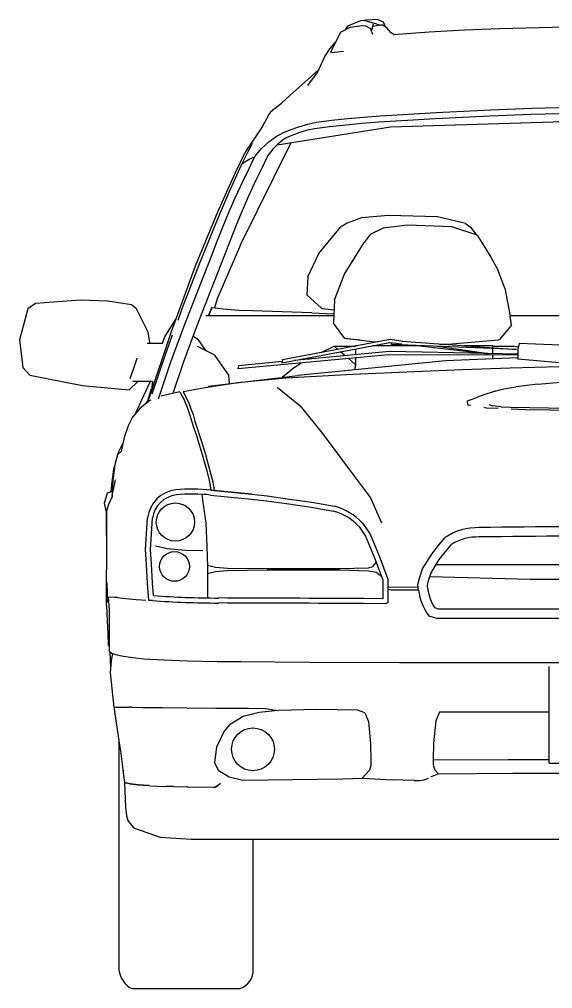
# Model space of a CAD drawing. Header units: millimetres. Extents: x 1343 to 64046, y 44602 to 77982.
# Drawn here: x 52673 to 53527, y 61506 to 63060 of the extents above; entities that cross this region are included whole.
import ezdxf

# ---------------------------------------------------------------- set-up
doc = ezdxf.new("R2010")
doc.units = ezdxf.units.MM

# ---------------------------------------------------------------- blocks, each defined once
blk = doc.blocks.new('A$C198F42C1')
at = {"linetype": 'Continuous'}
for p, q in [((514.5, 1533.2), (530.1, 1541)), ((526, 1542.8), (522.4, 1537.2)), ((546.5, 1551.4), (526, 1542.8)), ((530.1, 1541), (549.3, 1543.9)), ((552.5, 1552), (546.5, 1551.4)), ((549.3, 1543.9), (555, 1543.3)), ((572.9, 1546.2), (552.5, 1552)), ((556.1, 1552.6), (553.3, 1551.8)), ((555, 1543.3), (563, 1538.9)), ((574.6, 1553.7), (556.1, 1552.6)), ((566.5, 1529.3), (563, 1538.9)), ((564.5, 1534.8), (565.5, 1538.7)), ((565.5, 1538.7), (567.8, 1546.5)), ((578.8, 1544.2), (566.5, 1542.1)), ((572.9, 1546.2), (578.6, 1544.5)), ((574.6, 1553.7), (583, 1549.7)), ((578.6, 1544.5), (579.2, 1544.3)), ((582.1, 1544.6), (578.8, 1544.2)), ((589.1, 1540.4), (582.1, 1544.6)), ((583, 1549.7), (583.4, 1549.3)), ((586.7, 1541.9), (583.4, 1549.3)), ((596, 1532), (589.1, 1540.4)), ((769.6, 1538.4), (713.5, 1536.3)), ((853.8, 1540.9), (769.6, 1538.4)), ((938.1, 1543.2), (853.8, 1540.9)), ((514.5, 1533.2), (498.5, 1500.8)), ((600.6, 1529.1), (596, 1532)), ((657, 1533), (599.7, 1529)), ((713.5, 1536.3), (657, 1533)), ((495.2, 1503.9), (506.5, 1517.1)), ((490.2, 1496), (476.1, 1466)), ((495.2, 1503.9), (490.2, 1496)), ((498.5, 1500.8), (510.4, 1501.9)), ((510.4, 1501.9), (519.7, 1502.7)), ((479, 1472.2), (457.3, 1453.3)), ((462.5, 1447.8), (476.4, 1466.6)), ((457.3, 1453.3), (433.3, 1431.6)), ((420.7, 1419.9), (433.3, 1431.6)), ((409.2, 1410.9), (420.7, 1419.9)), ((399.7, 1401.4), (389.2, 1381.5)), ((401.9, 1404.4), (399.7, 1401.4)), ((409.2, 1410.9), (401.9, 1404.4)), ((552, 1397), (578.2, 1398.9)), ((578.2, 1398.9), (623.6, 1401.8)), ((623.6, 1401.8), (668.1, 1404.5)), ((668.1, 1404.5), (712, 1406.8)), ((754.2, 1398.7), (710.5, 1396.6)), ((712, 1406.8), (755.4, 1408.8)), ((820.5, 1401.2), (754.2, 1398.7)), ((755.4, 1408.8), (821.3, 1411.3)), ((887, 1402.9), (820.5, 1401.2)), ((821.3, 1411.3), (887.6, 1413)), ((447.7, 1381.5), (462.1, 1385.7)), ((462.1, 1385.7), (476.4, 1388.7)), ((476.4, 1388.7), (500.8, 1391.9)), ((523.3, 1384.4), (497.8, 1381.7)), ((500.8, 1391.9), (526.1, 1394.7)), ((549.6, 1386.8), (523.3, 1384.4)), ((526.1, 1394.7), (552, 1397)), ((576.3, 1388.7), (549.6, 1386.8)), ((622, 1391.7), (576.3, 1388.7)), ((594.8, 1381.3), (1025.1, 1394.9)), ((666.6, 1394.3), (622, 1391.7)), ((710.5, 1396.6), (666.6, 1394.3)), ((389.2, 1381.5), (361.9, 1340.9)), ((411.7, 1366.1), (422.3, 1371.8)), ((413, 1352.6), (594.8, 1381.3)), ((422.3, 1371.8), (434.2, 1376.7)), ((438.3, 1368.1), (428.7, 1364.2)), ((434.2, 1376.7), (447.7, 1381.5)), ((449.7, 1372.3), (438.3, 1368.1)), ((461.6, 1375.9), (449.7, 1372.3)), ((472.9, 1378.3), (461.6, 1375.9)), ((497.8, 1381.7), (472.9, 1378.3)), ((354.4, 1192.2), (435.5, 1356.1)), ((373.3, 1354.7), (365.4, 1340.1)), ((388.3, 1346.8), (400, 1357.5)), ((400, 1357.5), (411.7, 1366.1)), ((414.2, 1353.8), (406.3, 1345.6)), ((421.9, 1360.2), (414.2, 1353.8)), ((428.7, 1364.2), (421.9, 1360.2)), ((361.9, 1340.9), (345.9, 1307.6)), ((365.4, 1340.1), (355.6, 1320)), ((377.9, 1334.4), (388.3, 1346.8)), ((398.8, 1336.3), (396.3, 1331.4)), ((406.3, 1345.6), (398.8, 1336.3)), ((355.6, 1320), (361.6, 1325.4)), ((361.6, 1325.4), (369.3, 1330.1)), ((368.6, 1315.8), (375.4, 1329.5)), ((369.3, 1330.1), (377.5, 1333.6)), ((375.4, 1329.5), (377.9, 1334.4)), ((377.5, 1333.6), (377.3, 1333.2)), ((396.3, 1331.4), (389.4, 1317.5)), ((345.9, 1307.6), (317.3, 1244.8)), ((355.6, 1320), (335.8, 1276.2)), ((358.5, 1294.7), (368.6, 1315.8)), ((389.4, 1317.5), (379.2, 1296.2)), ((346.1, 1267.8), (358.5, 1294.7)), ((379.2, 1296.2), (366.7, 1269)), ((335.8, 1276.2), (322.9, 1246.1)), ((336.5, 1245.9), (346.1, 1267.8)), ((366.7, 1269), (357.1, 1247)), ((317.3, 1244.8), (281.8, 1158)), ((322.9, 1246.1), (315.8, 1229.5)), ((326.7, 1222.4), (336.5, 1245.9)), ((357.1, 1247), (347.3, 1223.6)), ((315.8, 1229.5), (289.4, 1164.2)), ((548.1, 1235.4), (525.4, 1227.2)), ((591.8, 1239.3), (548.1, 1235.4)), ((670, 1237.2), (591.8, 1239.3)), ((714.9, 1226.6), (670, 1237.2)), ((317, 1198.2), (326.7, 1222.4)), ((347.3, 1223.6), (337.7, 1199.5)), ((479.8, 1178.6), (514.7, 1220.8)), ((525.4, 1227.2), (514.7, 1220.8)), ((582.8, 1218.8), (562.2, 1208.7)), ((622.3, 1223.6), (582.8, 1218.8)), ((693.1, 1221.1), (622.3, 1223.6)), ((733.6, 1207.9), (693.1, 1221.1)), ((714.9, 1226.6), (724.1, 1220)), ((733.3, 1208), (724.1, 1220)), ((307.8, 1174.2), (317, 1198.2)), ((337.7, 1199.5), (328.5, 1175.7)), ((562.2, 1208.7), (552.6, 1196)), ((733.6, 1207.9), (742, 1195.1)), ((354.4, 1192.2), (317.1, 1105.6)), ((521, 1145.3), (552.6, 1196)), ((742, 1195.1), (755.7, 1172.5)), ((285.7, 1117.2), (307.8, 1174.2)), ((328.5, 1175.7), (306.4, 1118.7)), ((462.5, 1141), (479.8, 1178.6)), ((755.7, 1172.5), (767.1, 1152.1)), ((281.8, 1158), (243.2, 1053.1)), ((289.4, 1164.2), (260.5, 1089.8)), ((778.3, 1122.9), (767.1, 1152.1)), ((462.5, 1141), (460.6, 1112)), ((505.3, 1104.2), (521, 1145.3)), ((778.3, 1122.9), (786.4, 1078)), ((97.7, 1103.5), (25.6, 1098.3)), ((141.4, 1101.9), (97.7, 1103.5)), ((263.6, 1060.9), (285.7, 1117.2)), ((306.4, 1118.7), (284.3, 1062.4)), ((317.1, 1105.6), (312.7, 1091.4)), ((460.6, 1112), (484.6, 1090.1)), ((505.3, 1104.2), (503.6, 1066.7)), ((13.8, 1089.8), (0, 1040.2)), ((25.6, 1098.3), (13.8, 1089.8)), ((179.8, 1095.9), (141.4, 1101.9)), ((187.7, 1089.5), (179.8, 1095.9)), ((206.5, 1052.4), (187.7, 1089.5)), ((260.5, 1089.8), (253.7, 1071.2)), ((302.9, 1078.6), (308.2, 1091.9)), ((308.2, 1091.9), (302.9, 1078.6)), ((308.2, 1091.9), (326.8, 1089.8)), ((326.8, 1089.8), (358.4, 1087.2)), ((484.6, 1090.1), (504.6, 1088.2)), ((250.7, 1073.7), (233.1, 1046)), ((361.2, 1078.6), (299.1, 1078.6)), ((468.8, 1083.2), (358.4, 1087.2)), ((450.1, 1078.6), (361.2, 1078.6)), ((504.1, 1078.6), (450.1, 1078.6)), ((468.8, 1083.2), (504.3, 1081.8)), ((810.2, 1078.6), (786.2, 1078.6)), ((788.6, 1063.7), (786.4, 1078)), ((916.5, 1078.6), (810.2, 1078.6)), ((242, 1003), (263.6, 1060.9)), ((284.3, 1062.4), (262.8, 1004.6)), ((521.6, 1042.4), (503.6, 1066.7)), ((788.6, 1063.7), (769.7, 1040.3)), ((209.2, 1035.7), (206.5, 1052.4)), ((243.2, 1053.1), (206.8, 944.2)), ((233.1, 1046), (228.7, 1034)), ((245.1, 1047.5), (233.5, 1015.8)), ((287.3, 1039.9), (278.2, 1046.1)), ((545.8, 1039.7), (521.6, 1042.4)), ((525.3, 1042.4), (565.3, 1037.1)), ((0, 1040.2), (5.7, 995.7)), ((227.7, 1034), (204.8, 1034)), ((208.6, 1034), (209.2, 1035.7)), ((229.6, 1034), (227.7, 1034)), ((313, 1015.6), (285.6, 1029.1)), ((299.1, 1023), (287.3, 1039.9)), ((420.8, 1003.2), (593.5, 1035.8)), ((594.5, 1040.4), (421.8, 1007.8)), ((483.9, 1019.5), (504.4, 1030)), ((510.5, 1024.6), (504.4, 1030)), ((504.4, 1030), (538.9, 1030)), ((542, 1030.5), (538.9, 1030.5)), ((538.9, 1030.5), (538.9, 1029.9)), ((538.9, 1025.5), (538.9, 1016.1)), ((565.3, 1037.1), (574, 1036.6)), ((639.7, 1030.5), (565.4, 1030.5)), ((593.5, 1035.8), (613.2, 1033.6)), ((614.5, 1037.5), (594.5, 1040.4)), ((596.3, 1032.4), (597.2, 1035.4)), ((796.9, 1024.4), (596.3, 1032.4)), ((613.7, 1037.7), (796.9, 1024.4)), ((637.5, 1030.8), (751.7, 1017.7)), ((751.7, 1017.7), (670.3, 1029.5)), ((674.1, 1033.3), (693.1, 1033.3)), ((693.1, 1033.4), (767.7, 1039.9)), ((693.1, 1033.3), (693.1, 1033.4)), ((758.7, 1030.5), (712.3, 1030.5)), ((758.7, 1027.2), (758.7, 1030.5)), ((758.7, 1029.9), (791.9, 1029.9)), ((758.7, 1017.7), (758.7, 1025.9)), ((769.7, 1040.3), (767.7, 1039.9)), ((799.6, 1028), (791.9, 1029.9)), ((801.3, 1034), (798.7, 1024.9)), ((879.8, 1031), (801.3, 1034)), ((188.1, 1009.9), (182.3, 992.5)), ((188.4, 1010.8), (188.1, 1009.9)), ((233.5, 1015.8), (212.3, 953)), ((335.5, 983.5), (313, 1015.6)), ((350.3, 994), (592.3, 1016.6)), ((593.3, 1021.2), (440.2, 1006.9)), ((463.2, 1009), (470.1, 1012.5)), ((522.1, 1014.5), (514.7, 1020.9)), ((538.9, 999.8), (526.7, 1010.5)), ((538.9, 1011.6), (538.9, 999.8)), ((592.3, 1016.6), (798.9, 1016.2)), ((749.9, 1017.9), (593.3, 1021.2)), ((799, 1010.9), (683, 1006.6)), ((798.8, 1016.9), (750.3, 1017.9)), ((758.7, 1009.4), (758.7, 1016.3)), ((798.7, 1024.9), (799, 1009.5)), ((5.7, 995.7), (16.5, 983.4)), ((222.9, 945.3), (242, 1003)), ((262.8, 1004.6), (246.1, 954.2)), ((351.3, 998.6), (350.3, 994)), ((421.2, 1005.1), (351.3, 998.6)), ((421.8, 1007.8), (420.8, 1003.2)), ((441.3, 996.2), (421.4, 979.9)), ((441.3, 996.2), (450.9, 1002.8)), ((683, 1006.6), (446.3, 982.9)), ((450.9, 1002.8), (452.4, 1003.5)), ((538.1, 992.6), (538.9, 999.8)), ((538.9, 999.8), (538.3, 994.6)), ((864.5, 996.5), (786.4, 994.4)), ((799, 1009.5), (877.8, 1002.8)), ((16.5, 983.4), (101.4, 966.8)), ((178.2, 980.5), (177.3, 977.7)), ((182.3, 992.5), (178.2, 980.5)), ((303.1, 965.7), (446.3, 982.9)), ((337, 969.8), (335.5, 983.5)), ((534.4, 984.6), (427, 978.4)), ((633.1, 988.7), (534.4, 984.6)), ((709.9, 991.7), (633.1, 988.7)), ((786.4, 994.4), (709.9, 991.7)), ((101.4, 966.8), (176, 959.7)), ((176, 959.7), (189.8, 973.4)), ((181.8, 973.8), (213.1, 973.8)), ((189.8, 973.4), (190, 973.8)), ((192.5, 935.7), (210.2, 973.8)), ((213.1, 973.8), (211.8, 959.2)), ((349.9, 970.9), (297.6, 963.1)), ((303.1, 965.7), (303.6, 964)), ((427, 978.4), (349.9, 970.9)), ((413, 964.2), (450, 934.3)), ((776.6, 961.6), (795.6, 964.9)), ((830.8, 968.9), (795.6, 964.9)), ((830.8, 968.9), (867.1, 971.9)), ((205.8, 941.9), (207.3, 947.8)), ((207.3, 947.8), (211.9, 961.9)), ((233.4, 951.5), (227.5, 949.6)), ((257.1, 956.5), (233.4, 951.5)), ((257.1, 956.5), (260.3, 950.2)), ((260.3, 950.2), (263.9, 943.7)), ((297.6, 963.1), (262.3, 956.4)), ((262.3, 956.4), (270.8, 940)), ((742.9, 951.3), (731.5, 947.2)), ((742.3, 951.1), (743, 951.3)), ((762.6, 957.5), (742.9, 951.3)), ((762.6, 957.5), (769.5, 960)), ((769.5, 960), (776.6, 961.6)), ((192.5, 935.7), (188.9, 928.3)), ((206.8, 941.4), (193, 930.2)), ((202.9, 938.2), (205.8, 941.9)), ((206.8, 944.2), (208, 942)), ((210.9, 943.4), (206.8, 941.4)), ((263.9, 943.7), (267, 937.1)), ((267, 937.1), (268.9, 931.9)), ((270.8, 940), (276, 926.9)), ((450, 934.3), (485.9, 890.1)), ((718.4, 942.2), (731.5, 947.2)), ((718.7, 935.3), (718.4, 942.2)), ((723.8, 934.5), (718.7, 935.3)), ((752.6, 936.5), (758.4, 934.1)), ((772.3, 932.6), (758.4, 934.1)), ((772.3, 932.6), (787.2, 932.2)), ((193, 930.2), (181.4, 916)), ((187.9, 926.2), (185.6, 921.1)), ((188.9, 928.3), (187.9, 926.2)), ((268.9, 931.9), (273.9, 917.8)), ((273.9, 917.8), (276, 910.2)), ((276, 926.9), (278.3, 920.1)), ((278.3, 920.1), (281.3, 909.8)), ((748.5, 930.7), (744.5, 931.3)), ((767.3, 929.8), (748.5, 930.7)), ((787.2, 932.2), (848.1, 930.8)), ((810.8, 927.9), (788.2, 928.9)), ((897.3, 926.5), (810.8, 927.9)), ((848.1, 930.8), (918.5, 929.9)), ((174.5, 902.4), (168, 883.2)), ((181.4, 916), (174.5, 902.4)), ((276, 910.2), (280.4, 896.9)), ((281.3, 909.8), (285.6, 896.9)), ((280.4, 896.9), (283.7, 886.7)), ((283.7, 886.7), (287.8, 873.6)), ((285.6, 896.9), (288.9, 886.7)), ((288.9, 886.7), (293, 873.6)), ((485.9, 890.1), (527.7, 833.9)), ((164.3, 871), (159.1, 860.4)), ((168, 883.2), (163, 860.8)), ((166, 874.2), (164.3, 871)), ((287.8, 873.6), (293, 856.2)), ((293, 873.6), (298.2, 856.2)), ((157.1, 855.9), (153.2, 840.1)), ((159.1, 860.4), (157, 855.8)), ((163, 860.8), (157.1, 855.9)), ((293, 856.2), (300.4, 830.1)), ((298.2, 856.2), (305.5, 830)), ((153.2, 840.1), (150, 814.2)), ((151.6, 832.8), (153.1, 839.2)), ((148.1, 808.1), (151.6, 832.8)), ((300.4, 830.1), (304.6, 812.2)), ((305.5, 830), (309.8, 812.2)), ((527.7, 833.9), (562.8, 786.9)), ((147.3, 796.6), (148.1, 808.1)), ((150, 814.2), (148.8, 797.1)), ((153.6, 815.8), (149.9, 797.2)), ((304.6, 812.2), (307.1, 799.1)), ((309.8, 812.2), (312.3, 799.1)), ((136.3, 778.3), (141.3, 794.5)), ((141.3, 794.5), (149.1, 797.2)), ((149.1, 797), (148, 786.6)), ((148.5, 790.5), (149.9, 797.2)), ((372.7, 792.7), (307.1, 799.1)), ((307.1, 799.1), (372.7, 792.7)), ((372.7, 792.7), (397, 789.7)), ((139.9, 764), (136.3, 778.3)), ((149.4, 789.7), (143, 775.8)), ((292.2, 792.3), (294.7, 776.3)), ((306.3, 791.2), (371.8, 784.7)), ((371.8, 784.7), (395.9, 781.7)), ((395.9, 781.7), (431.7, 776.9)), ((397, 789.7), (432.8, 784.8)), ((432.8, 784.8), (468.7, 779.9)), ((468.7, 779.9), (505, 773.2)), ((562.8, 786.9), (580.4, 746.6)), ((143, 775.8), (139.9, 765.4)), ((139.9, 765.4), (139.9, 759.4)), ((139.9, 736.7), (139.9, 765.4)), ((294.7, 776.3), (298.6, 745.9)), ((431.7, 776.9), (467.4, 772)), ((467.4, 772), (503.2, 765.4)), ((139.8, 726.5), (139.9, 758.4)), ((139.9, 759.4), (139.9, 742.2)), ((202.4, 704.1), (205.3, 754.8)), ((210.4, 704.1), (213.3, 754)), ((298.6, 745.9), (300.5, 708.5)), ((550, 746.2), (561.7, 729.3)), ((139.9, 745.3), (139.9, 739.1)), ((139.9, 742.2), (139.9, 737.1)), ((139.9, 737.1), (139.9, 720.5)), ((543.8, 741.1), (554.7, 725.5)), ((139.9, 720.5), (139.9, 692)), ((554.7, 725.5), (569.3, 690.6)), ((561.7, 729.3), (576.8, 693.6)), ((673.4, 712.3), (682.4, 723.4)), ((203.6, 680), (202.4, 704.1)), ((211.6, 680.5), (210.4, 704.1)), ((218.4, 709.6), (236.9, 705.4)), ((236.9, 705.4), (266.2, 702.7)), ((266.2, 702.7), (294.3, 702.3)), ((300.5, 708.5), (301.7, 676.5)), ((660.8, 696.6), (673.4, 712.3)), ((673, 688), (685.1, 702.8)), ((685.1, 702.8), (692.6, 712.1)), ((139.9, 692), (139.9, 671.1)), ((569.3, 690.6), (582.5, 655.1)), ((576.8, 693.6), (590.5, 656.5)), ((646.2, 672.9), (660.8, 696.6)), ((659.9, 666.6), (673, 688)), ((139.9, 613.9), (139.9, 671.1)), ((205.2, 650), (203.6, 680)), ((213.2, 650.6), (211.6, 680.5)), ((301.7, 678.8), (314.4, 675.7)), ((301.7, 676.5), (301.7, 647.2)), ((301.7, 665.7), (314.4, 668.8)), ((314.4, 675.7), (333.7, 674.2)), ((314.4, 668.8), (333.7, 670.3)), ((333.7, 674.2), (397.3, 673.4)), ((333.7, 670.3), (397.3, 671.1)), ((397.3, 673.4), (513.8, 673.4)), ((397.3, 671.1), (513.8, 671.1)), ((513.8, 673.4), (559.7, 674.5)), ((513.8, 671.1), (559.7, 669.9)), ((559.7, 674.5), (566.6, 676.9)), ((559.7, 669.9), (571.6, 667.6)), ((566.6, 676.9), (571.6, 683.1)), ((641.4, 658.1), (646.2, 672.9)), ((966, 679.3), (667.7, 679.3)), ((571.6, 667.6), (580.2, 661.3)), ((582.5, 655.1), (582.5, 624.9)), ((590.5, 656.5), (590.5, 619)), ((638.8, 647.8), (641.4, 658.1)), ((654, 646.7), (655.8, 654)), ((655.8, 654), (659.9, 666.6)), ((818.9, 656), (657.9, 660.3)), ((965.4, 656), (818.9, 656)), ((141.8, 618.8), (140.9, 650.9)), ((207.6, 622.3), (205.2, 650)), ((215, 630), (213.2, 650.6)), ((301.7, 647.2), (301.7, 626.3)), ((590.5, 644.5), (595.4, 643.6)), ((595.7, 638.8), (590.5, 639.9)), ((595.4, 643.6), (639.2, 644)), ((621.1, 638.9), (595.7, 638.8)), ((639.8, 638.7), (621.1, 638.9)), ((639.8, 638.8), (638.8, 647.8)), ((654.7, 640.5), (654, 646.7)), ((142.4, 627.6), (142.5, 627.7)), ((152.4, 627.2), (142.4, 627.6)), ((142.4, 627.6), (143.8, 607.4)), ((143.2, 627.6), (143.2, 627.6)), ((157.2, 627), (152.4, 627.2)), ((157.2, 627), (166, 626)), ((164.3, 626.2), (164.3, 626.1)), ((166, 626), (175.8, 625)), ((169.2, 625.4), (169.2, 625.7)), ((175.8, 625), (187, 623.9)), ((187, 623.9), (195.7, 623.1)), ((195.7, 623.1), (202.7, 622.6)), ((213.1, 622.1), (207.6, 622.3)), ((582.5, 624.9), (552.1, 625.1)), ((139.9, 613.9), (140.6, 589.8)), ((141.8, 618.8), (141.8, 618.9)), ((143.8, 608), (143.8, 588)), ((588, 616.9), (552, 617.1)), ((590.5, 619), (588, 616.9)), ((671.8, 608.5), (665.7, 610.2)), ((681.7, 608.1), (671.8, 608.5)), ((1025.1, 608.1), (681.7, 608.1)), ((669.4, 593.5), (656.5, 597.2)), ((681.4, 593.1), (669.4, 593.5)), ((1025.1, 593.1), (681.4, 593.1)), ((140.6, 589.8), (141.7, 569.4)), ((143.8, 588), (143.7, 568.6)), ((141.7, 569.4), (142.5, 550.2)), ((143.7, 568.6), (143.8, 540.9)), ((142.5, 550.2), (143.7, 550.1)), ((143.7, 550.1), (143.5, 550.1)), ((143.5, 550.1), (143.7, 550.1)), ((143.8, 540.9), (146.4, 539)), ((145.1, 540), (146.2, 513.4)), ((146.4, 539), (149.1, 537.1)), ((149.1, 537.1), (147, 526)), ((149.1, 537.1), (154.3, 535.6)), ((154.3, 535.6), (167, 532.9)), ((167, 532.9), (182, 530.7)), ((182, 530.7), (199.4, 528.9)), ((199.4, 528.9), (231.6, 526.8)), ((147, 526), (145.7, 506.1)), ((231.6, 526.8), (269.2, 525.5)), ((269.2, 525.5), (316.8, 524.6)), ((316.8, 524.6), (355.2, 524.2)), ((355.2, 524.2), (465.6, 523.1)), ((465.6, 523.1), (609.4, 522.6)), ((609.4, 522.6), (782.3, 522.6)), ((782.3, 522.6), (1025.1, 522.6)), ((849.3, 361.6), (849.3, 516.2)), ((145.7, 506.1), (148.1, 481)), ((148.1, 481), (151.3, 451.3)), ((151.3, 451.3), (151.8, 447.9)), ((151.3, 451.3), (153.7, 451.2)), ((153.7, 451.2), (155.8, 451.2)), ((155.8, 451.2), (167.2, 451.1)), ((167.2, 451.1), (175.6, 451)), ((178.6, 451), (175.6, 451)), ((179.7, 451), (178.6, 451)), ((179.7, 451), (180.9, 451)), ((180.9, 451), (197.1, 450.8)), ((197.1, 450.8), (229.1, 450.4)), ((151.8, 447.9), (155.3, 426.2)), ((229.1, 450.4), (228.9, 450.4)), ((229.1, 450.4), (268.3, 450)), ((268.3, 450), (268.2, 450)), ((268.3, 450), (315, 449.5)), ((315, 449.5), (340.7, 449.6)), ((358.7, 436), (336.6, 422.6)), ((340.7, 449.6), (367.2, 449.7)), ((384.2, 442.5), (358.7, 436)), ((367.2, 449.7), (394.5, 448.9)), ((414.7, 445.7), (384.2, 442.5)), ((394.5, 448.9), (407.1, 447.1)), ((407.1, 447.1), (414.7, 445.7)), ((476.5, 447.6), (414.7, 445.7)), ((542, 446.2), (476.5, 447.6)), ((553.5, 442), (542, 446.2)), ((553.5, 442), (559.4, 428.2)), ((673.1, 443), (667.3, 429.2)), ((782, 443), (673.1, 443)), ((848.3, 443.1), (782, 443)), ((155.3, 426.2), (159.5, 397.8)), ((336.6, 422.6), (328.3, 412.8)), ((559.4, 428.2), (562.7, 392.8)), ((667.3, 429.2), (664, 393.9)), ((328.3, 412.8), (315.8, 387.3)), ((159.6, 397.3), (159.6, 29.8)), ((159.6, 397.3), (161.9, 381)), ((562.7, 392.8), (563.3, 365.2)), ((664, 393.9), (663.3, 366.2)), ((161.9, 381), (164.3, 364.1)), ((315.8, 387.3), (312.9, 362.6)), ((164.3, 364.1), (167.1, 341.6)), ((312.9, 362.6), (318.7, 350.2)), ((563.5, 357.8), (561.2, 350.4)), ((563.3, 365.2), (563.5, 357.8)), ((663.3, 366.2), (663.2, 358.9)), ((663.2, 358.9), (665.5, 351.4)), ((783.4, 366.7), (663.3, 366.3)), ((849.3, 366.8), (783.4, 366.7)), ((849.3, 361.6), (1201.9, 361.6)), ((165.7, 352.8), (167.1, 341.6)), ((318.7, 350.2), (336.2, 339.3)), ((549.2, 337.1), (554.8, 343.3)), ((561.2, 350.4), (554.8, 343.3)), ((671.8, 344.4), (660.2, 339.6)), ((665.5, 351.4), (671.6, 344.4)), ((671.8, 344.4), (790.7, 345.1)), ((790.7, 345.1), (1025.1, 345.6)), ((167.1, 341.6), (168.4, 330.4)), ((168.4, 330.4), (177.6, 328.5)), ((177.8, 328.4), (168.4, 330.4)), ((168.4, 330.4), (169.2, 317)), ((177.6, 328.5), (190.6, 326.8)), ((190.7, 326.8), (177.8, 328.4)), ((190.6, 326.8), (207.5, 325.4)), ((207.5, 325.4), (190.7, 326.8)), ((318.9, 326.1), (321.9, 328.7)), ((322.2, 328.8), (319.2, 326.2)), ((336.2, 339.3), (358.1, 334.4)), ((358.1, 334.4), (437.7, 335.1)), ((437.7, 335.1), (518.4, 336.5)), ((518.4, 336.5), (549.2, 337.1)), ((550.3, 337.1), (597.6, 334.9)), ((596.6, 334.9), (596.2, 335)), ((632.5, 333.4), (596.6, 334.9)), ((632.5, 333.4), (642.6, 333.7)), ((632.5, 333.4), (632.5, 333.4)), ((642.6, 333.7), (648.1, 334.9)), ((648.2, 334.9), (648.1, 334.9)), ((648.2, 334.9), (651.4, 335.5)), ((651.4, 335.5), (655.8, 337.5)), ((660.2, 339.6), (659.4, 339.3)), ((169.2, 317), (170, 290.8)), ((209.1, 325.3), (207.5, 325.4)), ((209.1, 325.3), (234.1, 324.1)), ((234.1, 324.1), (234.5, 324.1)), ((234.8, 324.1), (234.5, 324.1)), ((247, 323.9), (234.8, 324.1)), ((247, 323.9), (268.2, 323.4)), ((268.2, 323.4), (310.7, 323.1)), ((269.7, 323.3), (269, 323.4)), ((310.7, 323.1), (313.5, 323.1)), ((313.6, 323.1), (313.5, 323.1)), ((319.2, 326.2), (313.6, 323.1)), ((313.6, 323.1), (318.9, 326.1)), ((314.8, 323.8), (314.9, 323.8)), ((170, 290.8), (171.8, 277.2)), ((171.8, 277.2), (174, 269.4)), ((174, 269.4), (182.7, 257.5)), ((182.7, 257.5), (225.6, 243)), ((225.6, 243), (275.1, 239.6)), ((275.1, 239.6), (508.9, 239.6)), ((374.8, 30.7), (374.8, 239.6)), ((508.9, 239.6), (1740.9, 239.6)), ((180, 0), (353.8, 0))]:
    blk.add_line(p, q, dxfattribs=at)
for centre, radius in [((250.1, 747.9), 30.6), ((248.6, 676.8), 23.9), ((374.4, 383.6), 34.3)]:
    blk.add_circle(centre, radius, dxfattribs=at)
for centre, radius, start, end in [((257.2, 747.6), 52.4, 96.8937, 172.0389), ((276.6, 497.4), 303.3, 84.2394, 94.8737), ((276.6, 497.4), 295.3, 84.2379, 94.8454), ((257.2, 747.6), 44.4, 97.0695, 171.6377), ((480, 680.5), 88, 43.5518, 74.7448), ((480, 680.5), 96, 43.1817, 74.9465), ((734.1, 646), 93, 88.15, 123.7612), ((1467.6, -65617.2), 66360.3, 90.382118, 90.630759), ((734.1, 646), 78, 87.9219, 122.1655), ((1467.6, -65617.2), 66345.3, 90.382118, 90.631052), ((723.1, 648.2), 83.8, 186.399, 217.4253), ((723.1, 648.2), 68.8, 186.399, 213.4677), ((323.1, 2155.5), 1537.4, 265.8976, 269.8485), ((323.1, 2155.5), 1529.4, 265.9466, 269.8485), ((153.8, -61843.8), 62470.2, 89.634723, 89.848466), ((153.8, -61843.8), 62462.2, 89.634723, 89.848466), ((198.4, 34.5), 39.1, 186.8101, 241.8375), ((343.4, 29.7), 31.5, 289.3501, 1.9213)]:
    blk.add_arc(centre, radius, start, end, dxfattribs=at)

msp = doc.modelspace()

# ---------------------------------------------------------------- block references
msp.add_blockref('A$C198F42C1', (52672.5, 61506.2))

doc.saveas('drawing.dxf')
